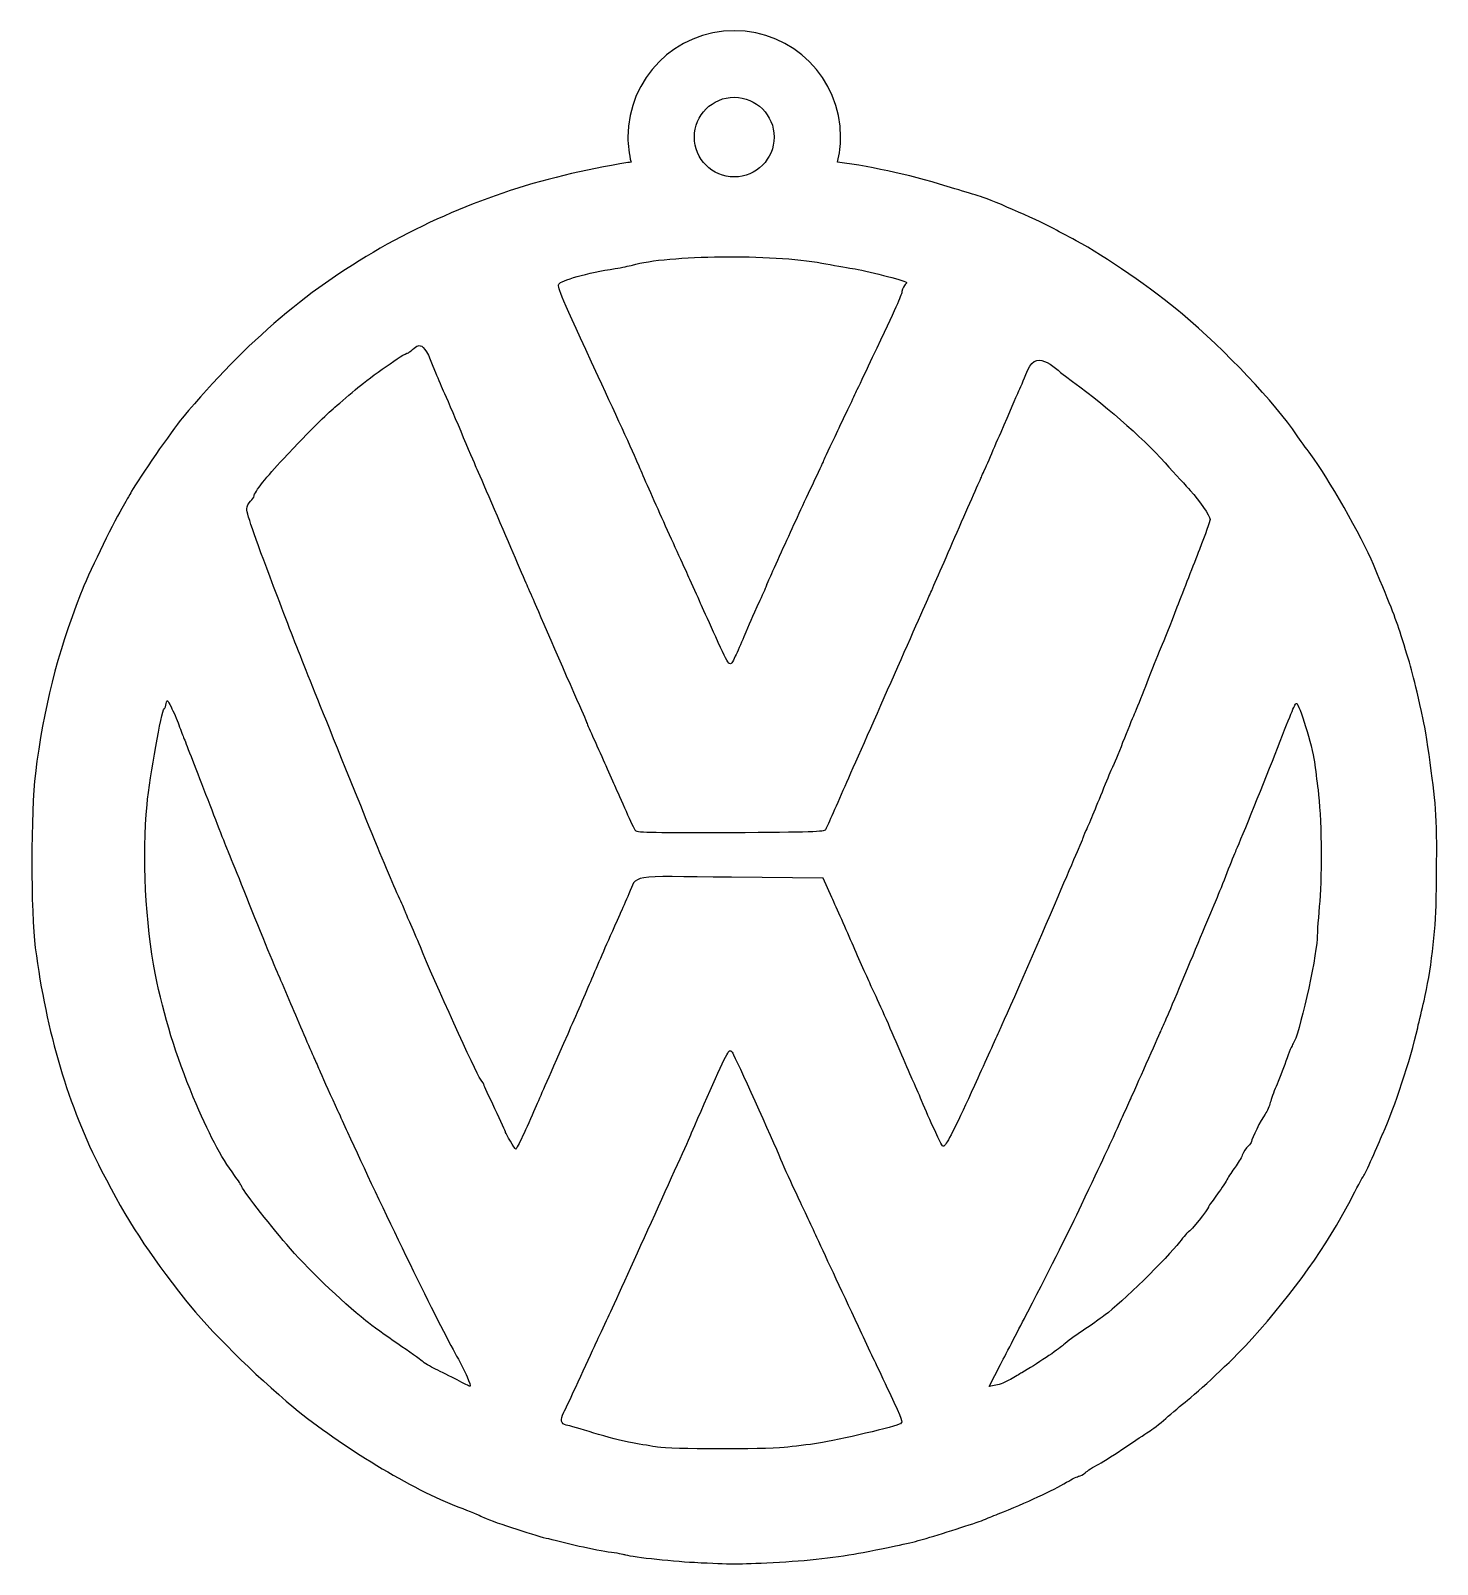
# Model space of a CAD drawing. Extents: x 31.9 to 61.9, y 62.1 to 94.8.
import ezdxf

# ---------------------------------------------------------------- set-up
doc = ezdxf.new("R2010")
doc.units = 0
doc.layers.add('Layer_1', color=7, linetype='CONTINUOUS')

msp = doc.modelspace()

# ---------------------------------------------------------------- linework, layer by layer
at = {"layer": 'Layer_1', "color": 1}
for points in [[(46.882513, 94.766281), (46.882513, 94.766281)], [(46.882513, 93.348004), (46.882513, 93.348004)], [(46.60966, 89.945903), (46.60966, 89.945903)], [(40.185247, 88.050273), (40.185247, 88.050273)], [(34.79767, 80.476577), (34.79767, 80.476577)], [(58.865934, 80.422557), (58.865934, 80.422557)], [(48.962248, 76.288441), (48.780347, 76.694136), (46.821327, 76.716736)], [(46.804241, 73.019185), (46.804241, 73.019185)], [(52.46026, 65.885908), (52.318048, 65.86), (52.560581, 66.331289)], [(46.030885, 62.111186), (46.031438, 62.111186)]]:
    msp.add_lwpolyline(points, dxfattribs=at)
for points in [[(46.882513, 94.766281), (45.629917, 94.766498), (44.614349, 93.751176), (44.614262, 92.49858)], [(49.150214, 92.49858), (49.150126, 93.750961), (48.134894, 94.766193), (46.882513, 94.766281)], [(46.032539, 92.49858), (46.032756, 92.967828), (46.413265, 93.348092), (46.882513, 93.348004)], [(46.882513, 93.348004), (47.351546, 93.347787), (47.73172, 92.967614), (47.731937, 92.49858)], [(44.614262, 92.49858), (44.615108, 92.317394), (44.637714, 92.13696), (44.68151, 91.961147)], [(46.882513, 91.648606), (46.41305, 91.648518), (46.032451, 92.029118), (46.032539, 92.49858)], [(47.731937, 92.49858), (47.732024, 92.029332), (47.351761, 91.648823), (46.882513, 91.648606)], [(49.084066, 91.966106), (49.127108, 92.140356), (49.149313, 92.319095), (49.150214, 92.49858)], [(44.613711, 91.953428), (42.745271, 91.659234), (41.076118, 91.092628), (39.482999, 90.21159)], [(44.68151, 91.961147), (44.661528, 91.958325), (44.631861, 91.956279), (44.613711, 91.953428)], [(51.586584, 91.397253), (50.707823, 91.672214), (49.891586, 91.8553), (49.084066, 91.966106)], [(52.084882, 91.247323), (52.032202, 91.260785), (51.807849, 91.328021), (51.586584, 91.397253)], [(53.6575, 90.563264), (53.323487, 90.741634), (52.269963, 91.200042), (52.084882, 91.247323)], [(54.172886, 90.287657), (53.983232, 90.389373), (53.751325, 90.513161), (53.6575, 90.563264)], [(56.438382, 88.72055), (55.801418, 89.255028), (54.778865, 89.962661), (54.172886, 90.287657)], [(39.482999, 90.21159), (37.864596, 89.316567), (36.471188, 88.135659), (35.121232, 86.514589)], [(44.709072, 89.76786), (45.085703, 89.87728), (45.827594, 89.937591), (46.60966, 89.945903)], [(46.60966, 89.945903), (47.391729, 89.9542), (48.213885, 89.910563), (48.751132, 89.810854)], [(43.140864, 89.361062), (43.172072, 89.442382), (43.757142, 89.604826), (44.34527, 89.695651)], [(44.34527, 89.695651), (44.482244, 89.716789), (44.645854, 89.749487), (44.709072, 89.76786)], [(48.751132, 89.810854), (48.972397, 89.769788), (49.265696, 89.718528), (49.40267, 89.697305)], [(49.40267, 89.697305), (49.663203, 89.656919), (50.513375, 89.439334), (50.548647, 89.404059)], [(43.981466, 87.39543), (43.181851, 89.119584), (43.111491, 89.284515), (43.140864, 89.361062)], [(50.527148, 89.357204), (50.504062, 89.342557), (50.472935, 89.273048), (50.457695, 89.202865)], [(50.548647, 89.404059), (50.55988, 89.392854), (50.550346, 89.371851), (50.527148, 89.357204)], [(50.457695, 89.202865), (50.4319, 89.084038), (50.350756, 88.904469), (49.824349, 87.797816)], [(58.869792, 86.150234), (58.431501, 86.808557), (57.332056, 87.970666), (56.438382, 88.72055)], [(39.917356, 87.89373), (39.931185, 87.89373), (39.979606, 87.9282), (40.024843, 87.970347)], [(40.024843, 87.970347), (40.070323, 88.012717), (40.109307, 88.040132), (40.145561, 88.048619)], [(40.145561, 88.048619), (40.159155, 88.051802), (40.172259, 88.052516), (40.185247, 88.050273)], [(40.185247, 88.050273), (40.276165, 88.034581), (40.357007, 87.881473), (40.493377, 87.529925)], [(53.100772, 87.434015), (53.295426, 88.044109), (53.682855, 87.588766), (53.94303, 87.400941)], [(38.859576, 87.158958), (39.114555, 87.378668), (39.856012, 87.89373), (39.917356, 87.89373)], [(49.824349, 87.797816), (49.714088, 87.566016), (49.567617, 87.255758), (49.49858, 87.108246)], [(40.493377, 87.529925), (40.542424, 87.40349), (40.625951, 87.204856), (40.678585, 87.088953)], [(44.86231, 85.460664), (44.793247, 85.629246), (44.396818, 86.499834), (43.981466, 87.39543)], [(52.926036, 87.031628), (52.945312, 87.073772), (53.024185, 87.254897), (53.100772, 87.434015)], [(53.94303, 87.400941), (54.762177, 86.807894), (55.549123, 86.123191), (56.066312, 85.553269)], [(38.367891, 86.738933), (38.483591, 86.836584), (38.704822, 87.025614), (38.859576, 87.158958)], [(40.678585, 87.088953), (40.73122, 86.973053), (40.898168, 86.585093), (41.049552, 86.226855)], [(49.49858, 87.108246), (49.429543, 86.960737), (49.241682, 86.566515), (49.081312, 86.231813)], [(52.56885, 86.208112), (52.746123, 86.619031), (52.906761, 86.989481), (52.926036, 87.031628)], [(37.262703, 85.63099), (37.909751, 86.312176), (38.16383, 86.566707), (38.367891, 86.738933)], [(35.121232, 86.514589), (34.885523, 86.231542), (34.18864, 85.225287), (34.034236, 84.945278)], [(41.049552, 86.226855), (41.200936, 85.868616), (41.347763, 85.523881), (41.375872, 85.460664)], [(49.081312, 86.231813), (48.920942, 85.897112), (48.789717, 85.618714), (48.789717, 85.613351)], [(52.150478, 85.2501), (52.203384, 85.366001), (52.391575, 85.797194), (52.56885, 86.208112)], [(59.17296, 85.729105), (59.076432, 85.855543), (58.939941, 86.044869), (58.869792, 86.150234)], [(60.510208, 83.382032), (60.265643, 83.967268), (59.523983, 85.269317), (59.17296, 85.729105)], [(36.644241, 84.84661), (36.644241, 84.918644), (36.927584, 85.27819), (37.262703, 85.63099)], [(41.375872, 85.460664), (41.455114, 85.282468), (41.91499, 84.215666), (42.161353, 83.638346)], [(45.378799, 84.292089), (45.163523, 84.766225), (44.931372, 85.292081), (44.86231, 85.460664)], [(48.789717, 85.613351), (48.789717, 85.607989), (48.701805, 85.416168), (48.594035, 85.187261)], [(56.066312, 85.553269), (56.284549, 85.312779), (56.526653, 85.047208), (56.604848, 84.962917)], [(48.594035, 85.187261), (48.337287, 84.641906), (48.169841, 84.281198), (47.957382, 83.813081)], [(51.586034, 83.966319), (51.843432, 84.556356), (52.097573, 85.1342), (52.150478, 85.2501)], [(34.034236, 84.945278), (33.993099, 84.870681), (33.898535, 84.706258), (33.824223, 84.579823)], [(36.491003, 84.5699), (36.491003, 84.621371), (36.525477, 84.694921), (36.567621, 84.733061)], [(36.567621, 84.733061), (36.609768, 84.771203), (36.644241, 84.822085), (36.644241, 84.84661)], [(56.604848, 84.962917), (56.799847, 84.75272), (57.027078, 84.42107), (57.027078, 84.346659)], [(33.824223, 84.579823), (33.610818, 84.216724), (33.096544, 83.151002), (32.943933, 82.755851)], [(37.143092, 82.702382), (36.691468, 83.883216), (36.491003, 84.457047), (36.491003, 84.5699)], [(45.934424, 83.066186), (45.844161, 83.266377), (45.594075, 83.81795), (45.378799, 84.292089)], [(57.027078, 84.346659), (57.027078, 84.31288), (56.924775, 84.023901), (56.799426, 83.704493)], [(47.957382, 83.813081), (47.861742, 83.602354), (47.734025, 83.321179), (47.673508, 83.188004)], [(51.049702, 82.740417), (51.087412, 82.824708), (51.328639, 83.37628), (51.586034, 83.966319)], [(42.161353, 83.638346), (42.28338, 83.352393), (42.417342, 83.042132), (42.459563, 82.948776)], [(56.799426, 83.704493), (56.674077, 83.385088), (56.458344, 82.830762), (56.319869, 82.472526)], [(61.127019, 81.782405), (60.981483, 82.242024), (60.917209, 82.408103), (60.510208, 83.382032)], [(46.185777, 82.510561), (46.137892, 82.615923), (46.024687, 82.865994), (45.934424, 83.066186)], [(47.673508, 83.188004), (47.612986, 83.054829), (47.563814, 82.938641), (47.563814, 82.930036)], [(32.943933, 82.755851), (32.434671, 81.437244), (32.159507, 80.342792), (31.982063, 78.928213)], [(42.459563, 82.948776), (42.501783, 82.855417), (42.582296, 82.669901), (42.638156, 82.536466)], [(47.563814, 82.930036), (47.563814, 82.921428), (47.50183, 82.780721), (47.426564, 82.616944)], [(49.245574, 78.659771), (49.602384, 79.470613), (50.900022, 82.405848), (51.049702, 82.740417)], [(39.037618, 77.951458), (37.730241, 81.172763), (37.674965, 81.311692), (37.143092, 82.702382)], [(42.638156, 82.536466), (42.739245, 82.294988), (43.519093, 80.512148), (43.659007, 80.202621)], [(46.487842, 81.840283), (46.369501, 82.103692), (46.233661, 82.405196), (46.185777, 82.510561)], [(47.426564, 82.616944), (47.245174, 82.222259), (47.206318, 82.134313), (47.083706, 81.840283)], [(56.319869, 82.472526), (56.181391, 82.114287), (56.031203, 81.734532), (55.986384, 81.629167)], [(46.903459, 81.427973), (46.783286, 81.17195), (46.791541, 81.164299), (46.487842, 81.840283)], [(47.083706, 81.840283), (47.02659, 81.703309), (46.945499, 81.517534), (46.903459, 81.427973)], [(61.571849, 80.077495), (61.356762, 81.035275), (61.325337, 81.156097), (61.127019, 81.782405)], [(55.986384, 81.629167), (55.860713, 81.333748), (55.82289, 81.239587), (55.64849, 80.786358)], [(55.64849, 80.786358), (55.559297, 80.554558), (55.452541, 80.289387), (55.410916, 80.197109)], [(34.772312, 80.422557), (34.778465, 80.466405), (34.7837, 80.486725), (34.79767, 80.476577)], [(34.79767, 80.476577), (34.81164, 80.466417), (34.834336, 80.425723), (34.875391, 80.34759)], [(34.362209, 78.257935), (34.423615, 78.8865), (34.671796, 80.26811), (34.730422, 80.307353)], [(34.730422, 80.307353), (34.746142, 80.31788), (34.764918, 80.369874), (34.772312, 80.422557)], [(34.875391, 80.34759), (34.924712, 80.25372), (34.999572, 80.081353), (35.041307, 79.964496)], [(43.659007, 80.202621), (43.699385, 80.113292), (43.732317, 80.032706), (43.732317, 80.023477)], [(55.410916, 80.197109), (55.369293, 80.104828), (55.257364, 79.83055), (55.162317, 79.587464)], [(58.462994, 79.47116), (58.78129, 80.286461), (58.838784, 80.422749), (58.865934, 80.422557)], [(58.865934, 80.422557), (58.926024, 80.421992), (59.204349, 79.520281), (59.250131, 79.177361)], [(35.041307, 79.964496), (35.083044, 79.847639), (35.131934, 79.717252), (35.150448, 79.675108)], [(43.732317, 80.023477), (43.732317, 80.014249), (43.790325, 79.880137), (43.861301, 79.72582)], [(61.742726, 78.986641), (61.67939, 79.449833), (61.602609, 79.940521), (61.571849, 80.077495)], [(35.150448, 79.675108), (35.168961, 79.632961), (35.377027, 79.098903), (35.612366, 78.487791)], [(43.861301, 79.72582), (43.93228, 79.571504), (44.046529, 79.316116), (44.115411, 79.158068)], [(55.162317, 79.587464), (55.067271, 79.344386), (54.974055, 79.118171), (54.955062, 79.084758)], [(57.58491, 77.299923), (57.69625, 77.551888), (58.199517, 78.796276), (58.462994, 79.47116)], [(44.115411, 79.158068), (44.184293, 79.000024), (44.280232, 78.784423), (44.328182, 78.679064)], [(59.250131, 79.177361), (59.26983, 79.029852), (59.304738, 78.762269), (59.327852, 78.583151)], [(31.982063, 78.928213), (31.883037, 78.139249), (31.88204, 75.960629), (31.980409, 75.211919)], [(54.955062, 79.084758), (54.936068, 79.051346), (54.861607, 78.877472), (54.789697, 78.698354)], [(61.845802, 76.245998), (61.870666, 77.889067), (61.862228, 78.112613), (61.742726, 78.986641)], [(35.612366, 78.487791), (35.847703, 77.876681), (36.063318, 77.324555), (36.091371, 77.261338)], [(44.328182, 78.679064), (44.376131, 78.573699), (44.487132, 78.323628), (44.575126, 78.123436)], [(48.833264, 77.740342), (48.85127, 77.771951), (49.03693, 78.185632), (49.245574, 78.659771)], [(54.789697, 78.698354), (54.603681, 78.23503), (54.463738, 77.899628), (54.379591, 77.713884)], [(59.327852, 78.583151), (59.398298, 78.037322), (59.416772, 76.816504), (59.363681, 76.207966)], [(34.536944, 74.670075), (34.330922, 75.695123), (34.258092, 77.192187), (34.362209, 78.257935)], [(39.75144, 76.253164), (39.600011, 76.583375), (39.388342, 77.0873), (39.037618, 77.951458)], [(44.575126, 78.123436), (44.663123, 77.923247), (44.753259, 77.738208), (44.775216, 77.71168)], [(44.775216, 77.71168), (44.806554, 77.673932), (45.242788, 77.665305), (46.807549, 77.673094)], [(46.807549, 77.673094), (48.531769, 77.681674), (48.804951, 77.69062), (48.833264, 77.740342)], [(54.306831, 77.533086), (54.306831, 77.522023), (54.265689, 77.421654), (54.215329, 77.310396)], [(54.379591, 77.713884), (54.339541, 77.62548), (54.306831, 77.54415), (54.306831, 77.533086)], [(36.091371, 77.261338), (36.119424, 77.19812), (36.244956, 76.887859), (36.370285, 76.571767)], [(54.215329, 77.310396), (54.164969, 77.199141), (53.999037, 76.815353), (53.846566, 76.457114)], [(57.392536, 76.820916), (57.470373, 77.021107), (57.55697, 77.236705), (57.58491, 77.299923)], [(36.370285, 76.571767), (36.658818, 75.844046), (37.040569, 74.910624), (37.161831, 74.637001)], [(46.821327, 76.716736), (44.584964, 76.741995), (44.814422, 76.778986), (44.633555, 76.361201)], [(57.161024, 76.245998), (57.210703, 76.361898), (57.314688, 76.620724), (57.392536, 76.820916)], [(39.862785, 75.995746), (39.862785, 76.004184), (39.812513, 76.119989), (39.75144, 76.253164)], [(44.633555, 76.361201), (44.574257, 76.224227), (44.486991, 76.026147), (44.440077, 75.920782)], [(49.422513, 75.244439), (49.268967, 75.595374), (49.062036, 76.065102), (48.962248, 76.288441)], [(53.846566, 76.457114), (53.509957, 75.666229), (52.709753, 73.831068), (52.551762, 73.487716)], [(56.872739, 75.556427), (56.981434, 75.819837), (57.111347, 76.130098), (57.161024, 76.245998)], [(59.363681, 76.207966), (59.337011, 75.902409), (59.310995, 75.540163), (59.305802, 75.403189)], [(61.586731, 74.081376), (61.732843, 74.692734), (61.835276, 75.550283), (61.845802, 76.245998)], [(39.96421, 75.758724), (39.908263, 75.880517), (39.862785, 75.987307), (39.862785, 75.995746)], [(44.440077, 75.920782), (44.125233, 75.213705), (44.025247, 74.984295), (43.837047, 74.541091)], [(40.190208, 75.230658), (40.121786, 75.399244), (40.020158, 75.636931), (39.96421, 75.758724)], [(56.099383, 73.717575), (56.200398, 73.946304), (56.625868, 74.958167), (56.872739, 75.556427)], [(31.980409, 75.211919), (32.217606, 73.407271), (32.686478, 71.830366), (33.39207, 70.460993)], [(41.473989, 72.411193), (41.376529, 72.548066), (40.478589, 74.520124), (40.190208, 75.230658)], [(49.817184, 74.363048), (49.753591, 74.496787), (49.576056, 74.893504), (49.422513, 75.244439)], [(59.305802, 75.403189), (59.288728, 74.952303), (58.915441, 73.315789), (58.796479, 73.169666)], [(35.348333, 72.031957), (34.976751, 72.918719), (34.723378, 73.742506), (34.536944, 74.670075)], [(37.161831, 74.637001), (37.213196, 74.521098), (37.33167, 74.245313), (37.424761, 74.024048)], [(43.837047, 74.541091), (43.720724, 74.267143), (43.492781, 73.741287), (43.330481, 73.372513)], [(50.417456, 73.008711), (50.195615, 73.530862), (49.956141, 74.070807), (49.817184, 74.363048)], [(37.424761, 74.024048), (37.596231, 73.616477), (37.833427, 73.065571), (37.928019, 72.855473)], [(61.451685, 73.507009), (61.485422, 73.654518), (61.546441, 73.912793), (61.586731, 74.081376)], [(55.973156, 73.430391), (56.000644, 73.493609), (56.057501, 73.622748), (56.099383, 73.717575)], [(43.330481, 73.372513), (42.833279, 72.2428), (42.770408, 72.09986), (42.632644, 71.782809)], [(52.551762, 73.487716), (52.488736, 73.350742), (52.273485, 72.876321), (52.073308, 72.433794)], [(55.66668, 72.74027), (55.807768, 73.056362), (55.945667, 73.367173), (55.973156, 73.430391)], [(60.706993, 71.246476), (60.967281, 71.823006), (61.292303, 72.81012), (61.451685, 73.507009)], [(45.972456, 71.265216), (46.331412, 72.10739), (46.708842, 72.939626), (46.753529, 72.986661)], [(46.753529, 72.986661), (46.776022, 73.010312), (46.7907, 73.021905), (46.804241, 73.019185)], [(46.804241, 73.019185), (46.817788, 73.016363), (46.830234, 72.999853), (46.848889, 72.967922)], [(46.848889, 72.967922), (46.91301, 72.858188), (47.703884, 71.108509), (47.86974, 70.709591)], [(50.677078, 72.415051), (50.623713, 72.530952), (50.506986, 72.797985), (50.417456, 73.008711)], [(58.796479, 73.169666), (58.775989, 73.144491), (58.707488, 72.977263), (58.644344, 72.798145)], [(37.928019, 72.855473), (37.956507, 72.792213), (38.013183, 72.662524), (38.054249, 72.567739)], [(55.333194, 71.993372), (55.375474, 72.088201), (55.525588, 72.424178), (55.66668, 72.74027)], [(58.644344, 72.798145), (58.5812, 72.619027), (58.486545, 72.375159), (58.433781, 72.256301)], [(38.054249, 72.567739), (38.135715, 72.379712), (38.286992, 72.044736), (38.425769, 71.744223)], [(41.548403, 72.284964), (41.548403, 72.297128), (41.514793, 72.353891), (41.473989, 72.411193)], [(41.778259, 71.779501), (41.651823, 72.045428), (41.548403, 72.272803), (41.548403, 72.284964)], [(50.876618, 71.954786), (50.820193, 72.09176), (50.730446, 72.299151), (50.677078, 72.415051)], [(52.073308, 72.433794), (51.683982, 71.573123), (51.471697, 71.137525), (51.384287, 71.019925)], [(36.229727, 70.356813), (35.935934, 70.757145), (35.673281, 71.256495), (35.348333, 72.031957)], [(51.224987, 71.173164), (51.018194, 71.61949), (50.977783, 71.709197), (50.876618, 71.954786)], [(55.160113, 71.610278), (55.213007, 71.726178), (55.290918, 71.898545), (55.333194, 71.993372)], [(58.433781, 72.256301), (58.381019, 72.137446), (58.325323, 71.982041), (58.310309, 71.911242)], [(38.425769, 71.744223), (38.474427, 71.638858), (38.568791, 71.432018), (38.635782, 71.284509)], [(42.008117, 71.277896), (42.008117, 71.28783), (41.904697, 71.513574), (41.778259, 71.779501)], [(42.632644, 71.782809), (42.559391, 71.614226), (42.441656, 71.351297), (42.370815, 71.198521)], [(54.996402, 71.246476), (55.033647, 71.330768), (55.107222, 71.494378), (55.160113, 71.610278)], [(58.200064, 71.667603), (58.109869, 71.542886), (57.908472, 71.13858), (57.908472, 71.082215)], [(58.310309, 71.911242), (58.295266, 71.840444), (58.245779, 71.730823), (58.200064, 71.667603)], [(38.635782, 71.284509), (39.318971, 69.780151), (40.514693, 67.322755), (40.927734, 66.574375)], [(42.224192, 70.920707), (42.205679, 70.920707), (42.008117, 71.247315), (42.008117, 71.277896)], [(42.370815, 71.198521), (42.299975, 71.045743), (42.23376, 70.920707), (42.224192, 70.920707)], [(44.192032, 67.338359), (44.416509, 67.815315), (45.842284, 70.959815), (45.972456, 71.265216)], [(51.384287, 71.019925), (51.333544, 70.951656), (51.322918, 70.961799), (51.224987, 71.173164)], [(54.284784, 69.73284), (54.736187, 70.683833), (54.928155, 71.092016), (54.996402, 71.246476)], [(57.835159, 70.98134), (57.79494, 70.944942), (57.739912, 70.86034), (57.712791, 70.793377)], [(57.908472, 71.082215), (57.908472, 71.06308), (57.875379, 71.017738), (57.835159, 70.98134)], [(60.514619, 70.805504), (60.601414, 71.005696), (60.687972, 71.204332), (60.706993, 71.246476)], [(47.86974, 70.709591), (47.94859, 70.519935), (48.103601, 70.175203), (48.214249, 69.943403)], [(57.712791, 70.793377), (57.685669, 70.726414), (57.616739, 70.611369), (57.559552, 70.537613)], [(60.3024, 70.358467), (60.332231, 70.404102), (60.427822, 70.605313), (60.514619, 70.805504)], [(33.39207, 70.460993), (33.950549, 69.377124), (34.369166, 68.732342), (35.184072, 67.70216)], [(36.375797, 70.134673), (36.375797, 70.147204), (36.310257, 70.24708), (36.229727, 70.356813)], [(57.559552, 70.537613), (57.502369, 70.46386), (57.42377, 70.342928), (57.384817, 70.269172)], [(60.017423, 69.82875), (60.14435, 70.074678), (60.272569, 70.312832), (60.3024, 70.358467)], [(37.340424, 68.884519), (36.946603, 69.34648), (36.375797, 70.086326), (36.375797, 70.134673)], [(57.384817, 70.269172), (57.345865, 70.195419), (57.241056, 70.038616), (57.151654, 69.920802)], [(48.214249, 69.943403), (48.324897, 69.711602), (48.514886, 69.306678), (48.636479, 69.043269)], [(53.13991, 67.453012), (53.675494, 68.48868), (54.020709, 69.176495), (54.284784, 69.73284)], [(56.989046, 69.680473), (56.989046, 69.638972), (56.601848, 69.157922), (56.568467, 69.157922)], [(57.151654, 69.920802), (57.062251, 69.802986), (56.989046, 69.69481), (56.989046, 69.680473)], [(57.921703, 66.881952), (58.813483, 67.875518), (59.527276, 68.879055), (60.017423, 69.82875)], [(48.636479, 69.043269), (48.842117, 68.597779), (49.209156, 67.812236), (49.59394, 66.993297)], [(56.568467, 69.157922), (56.551872, 69.157922), (56.46387, 69.059155), (56.372785, 68.937986)], [(39.024938, 67.261741), (38.516425, 67.669157), (37.735273, 68.421353), (37.340424, 68.884519)], [(56.372785, 68.937986), (56.126095, 68.609824), (55.122826, 67.628419), (54.786939, 67.386867)], [(35.184072, 67.70216), (35.695083, 67.056151), (36.64191, 66.117483), (37.492009, 65.413516)], [(52.560581, 66.331289), (52.693914, 66.59021), (52.954648, 67.094776), (53.13991, 67.453012)], [(54.786939, 67.386867), (54.765406, 67.371373), (54.695818, 67.31954), (54.6326, 67.271661)], [(39.706793, 66.769506), (39.463173, 66.934651), (39.156448, 67.156376), (39.024938, 67.261741)], [(43.933511, 66.782734), (43.986433, 66.898634), (44.102774, 67.148703), (44.192032, 67.338359)], [(54.6326, 67.271661), (54.569383, 67.223782), (54.394224, 67.101843), (54.243441, 67.001016)], [(40.22659, 66.39964), (40.184443, 66.438194), (39.950415, 66.604361), (39.706793, 66.769506)], [(43.250005, 65.31099), (43.308214, 65.430455), (43.77497, 66.435544), (43.933511, 66.782734)], [(49.59394, 66.993297), (49.683052, 66.803641), (49.804317, 66.545371), (49.863485, 66.418933)], [(53.87964, 66.728714), (53.806556, 66.656267), (53.305761, 66.322926), (53.010923, 66.150491)], [(54.243441, 67.001016), (54.092658, 66.900192), (53.929049, 66.777696), (53.87964, 66.728714)], [(56.54642, 65.569509), (56.907986, 65.859334), (57.578329, 66.499386), (57.921703, 66.881952)], [(40.51377, 66.230417), (40.39787, 66.28466), (40.268734, 66.361083), (40.22659, 66.39964)], [(40.927734, 66.574375), (41.019987, 66.407226), (41.136144, 66.178767), (41.185702, 66.066705)], [(49.863485, 66.418933), (49.922653, 66.292497), (50.068892, 65.981686), (50.188701, 65.728812)], [(40.973485, 65.998907), (40.836511, 66.072115), (40.629671, 66.176171), (40.51377, 66.230417)], [(41.185702, 66.066705), (41.235272, 65.95464), (41.263739, 65.863564), (41.249092, 65.864408)], [(53.010923, 66.150491), (52.974889, 66.129409), (52.867752, 66.067244), (52.773351, 66.012135)], [(41.249092, 65.864408), (41.234445, 65.865258), (41.110456, 65.925699), (40.973485, 65.998907)], [(50.188701, 65.728812), (50.475549, 65.123377), (50.480694, 65.109613), (50.425725, 65.0668)], [(52.773351, 66.012135), (52.678954, 65.957025), (52.538353, 65.900076), (52.46026, 65.885908)], [(37.492009, 65.413516), (38.49186, 64.585538), (40.029325, 63.656654), (41.01152, 63.28748)], [(56.082297, 65.179249), (56.210079, 65.292005), (56.419129, 65.467471), (56.54642, 65.569509)], [(43.301268, 65.038138), (43.181092, 65.06303), (43.166566, 65.139752), (43.250005, 65.31099)], [(55.712981, 64.892065), (55.788574, 64.937356), (55.954515, 65.066493), (56.082297, 65.179249)], [(43.885556, 64.868364), (43.622146, 64.949709), (43.359217, 65.026143), (43.301268, 65.038138)], [(44.709072, 64.659452), (44.519415, 64.693048), (44.148965, 64.787022), (43.885556, 64.868364)], [(50.425725, 65.0668), (50.357391, 65.013579), (49.092731, 64.712679), (48.674514, 64.650082)], [(55.219645, 64.564645), (55.41522, 64.699228), (55.637388, 64.846774), (55.712981, 64.892065)], [(45.245404, 64.564645), (45.140042, 64.583244), (44.898725, 64.625856), (44.709072, 64.659452)], [(47.946908, 64.560234), (47.491297, 64.515826), (45.503135, 64.519123), (45.245404, 64.564645)], [(48.674514, 64.650082), (48.474322, 64.620116), (48.1471, 64.579764), (47.946908, 64.560234)], [(54.652443, 64.206353), (54.768764, 64.268752), (55.024068, 64.430059), (55.219645, 64.564645)], [(54.361952, 64.020044), (54.405457, 64.060133), (54.536123, 64.143962), (54.652443, 64.206353)], [(52.506011, 63.141957), (53.113954, 63.384008), (53.680289, 63.646297), (53.967284, 63.818297)], [(53.967284, 63.818297), (54.085942, 63.889414), (54.20548, 63.947284), (54.232968, 63.947284)], [(54.232968, 63.947284), (54.260456, 63.947284), (54.318448, 63.979954), (54.361952, 64.020044)], [(41.01152, 63.28748), (41.232557, 63.204399), (41.456906, 63.111791), (41.509817, 63.081875)], [(52.218827, 63.024547), (52.260974, 63.043064), (52.390111, 63.095811), (52.506011, 63.141957)], [(41.509817, 63.081875), (41.642541, 63.006832), (42.589636, 62.691404), (42.870216, 62.628776)], [(50.973632, 62.620507), (51.379004, 62.74018), (52.116361, 62.97951), (52.218827, 63.024547)], [(42.870216, 62.628776), (42.996654, 62.600553), (43.275298, 62.533351), (43.489231, 62.479395)], [(43.489231, 62.479395), (43.703167, 62.42544), (44.021674, 62.361751), (44.196993, 62.337734)], [(49.632526, 62.321749), (50.415712, 62.474496), (50.674168, 62.5321), (50.973632, 62.620507)], [(44.196993, 62.337734), (44.372313, 62.313717), (44.527589, 62.286387), (44.542603, 62.277101)], [(44.542603, 62.277101), (44.60341, 62.239526), (45.510238, 62.138336), (46.030885, 62.111186)], [(47.714848, 62.107878), (48.432091, 62.144381), (49.112139, 62.220253), (49.632526, 62.321749)], [(46.031438, 62.111186), (46.845423, 62.068737), (46.940414, 62.068457), (47.714848, 62.107878)]]:
    msp.add_open_spline(points, degree=3, dxfattribs=at)

doc.saveas('drawing.dxf')
